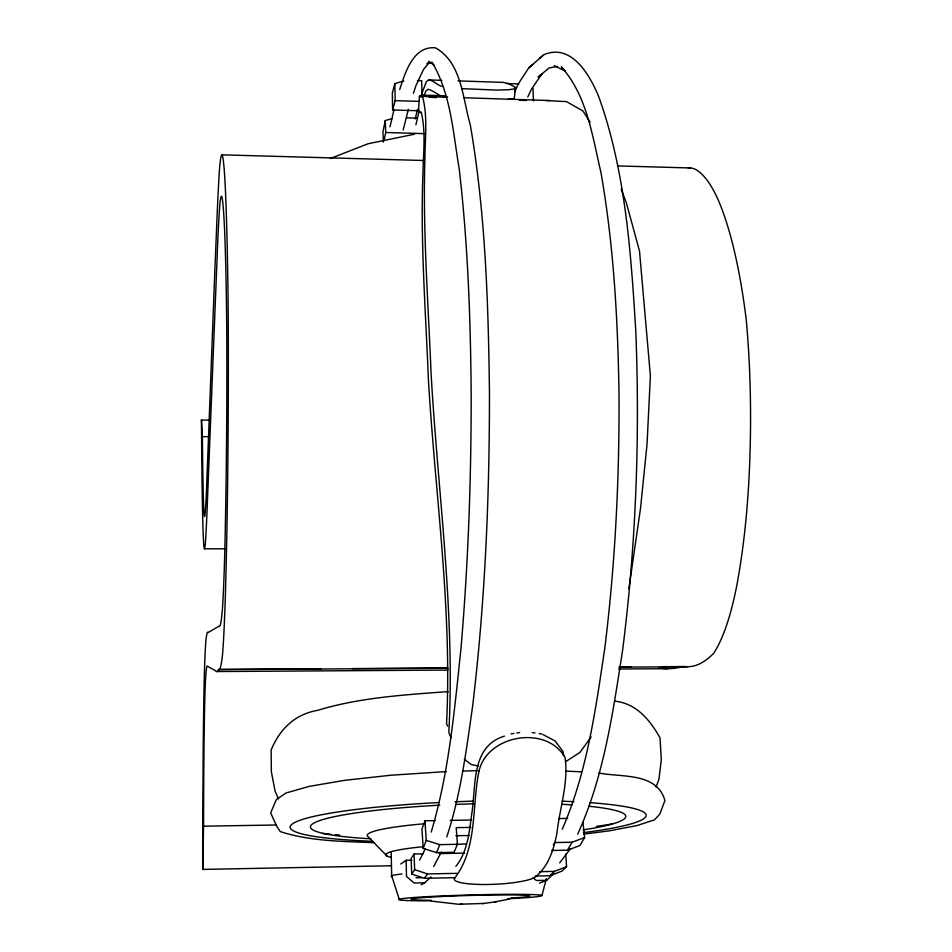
<?xml version="1.0" encoding="UTF-8"?>
<svg xmlns="http://www.w3.org/2000/svg" width="952" height="952" viewBox="0 0 952 952"><rect width="100%" height="100%" fill="white"/><g stroke="black" fill="none" stroke-linecap="round" stroke-linejoin="round"><path stroke-width="1.43" d="M391.105 865.761L202.728 869.414L203.561 826.193A288.777 7.806 -89.9 0 1 204.014 745.19A150.725 3.832 -89.9 0 1 204.668 705.361L204.847 697.292A93.106 2.321 -89.9 0 1 205.918 674.504A147.358 3.701 -89.9 0 1 207.167 666.055L215.521 670.684A975.086 27.62 -89.1 0 0 218.413 669.661L218.722 669.411A386.762 12.019 -89.5 0 0 222.399 655.928A198.766 6.295 -89.7 0 0 225.838 578.602A269.297 8.282 -89.6 0 0 228.004 445.667L228.016 444.156A303.617 9.187 -89.6 0 0 228.182 310.971A304.926 9.27 -89.6 0 0 226.195 210.178L226.171 209.38A268.797 8.247 -89.6 0 0 222.816 157.27A194.767 5.998 -89.6 0 0 219.269 172.241A402.149 13.197 -89.7 0 0 216.223 237.417L215.961 243.664A1294.125 49.968 89.6 0 0 213.605 303.188L206.513 489.518A134.875 3.201 -89.6 0 1 205.346 510.772A86.929 2.071 -89.6 0 1 204.252 515.472L204.037 512.783A138.421 3.32 -89.6 0 1 203.228 493.564A259.67 6.474 -89.5 0 1 202.395 436.611L201.455 420.058L210.344 420.153M447.654 726.186L446.547 723.603C452.283 608.268 435.064 493.802 428.364 378.944C425.663 310.471 420.308 241.963 422.938 173.395C423.271 153.296 425.984 132.697 421.403 112.895L418.475 111.86L419.427 96.307L447.63 97.223M457.971 80.884L503.418 82.407L508.987 83.752L515.567 87.548L514.247 98.508L507.832 99.46M628.867 588.776L640.517 508.344L647.039 444.179L650.394 375.885L639.506 251.007L626.452 203.204L621.239 189.281M392.093 118.631L385.251 120.547L382.966 131.709L383.37 142.086M384.001 140.789L385.715 132.495L385.251 120.547M415.239 118.988L417.464 109.349M415.917 124.783L419.237 110.503M389.987 126.866L393.938 110.111M403.208 129.948L408.36 109.361M541.974 895.427L546.365 878.625M403.779 80.968L394.866 83.645L392.319 93.153L392.629 109.968L419.142 110.789M392.629 109.968L395.175 100.626L394.866 83.645M421.093 95.593L426.294 81.765L428.65 79.909L441.847 80.349M399.709 89.524C405.219 72.661 413.132 45.744 435.397 47.814C461.922 62.594 462.577 98.591 470.228 124.462C485.496 212.986 488.352 303.057 489.459 392.7C489.554 497.479 485.08 602.378 472.585 706.467C466.29 750.295 460.744 794.718 446.774 836.903M431.22 832.048C448.999 772.584 454.461 710.263 460.947 648.776C468.217 563.977 471.276 478.856 471.169 393.759C470.55 318.611 467.908 243.379 459.173 168.694C453.057 132.887 451.034 94.415 432.172 62.439M413.418 93.308L416.048 85.323L423.473 69.555L429.495 62.189M435.385 820.612L424.973 820.779L421.962 828.99L423.188 848.434L436.587 852.623L454.044 852.302L457.424 844.317L456.222 827.645L470.907 827.395M656.047 787.066L658.974 779.117L661.319 759.636L659.998 737.848C650.014 720.093 636.436 703.338 614.718 701.16M423.188 848.434L426.234 840.402L424.973 820.779M436.587 852.623L439.776 844.626L457.424 844.317M423.688 96.164L425.996 91.023L428.174 89.286C434.862 90.845 439.277 97.425 446.785 96.818M515.567 87.548L514.996 88.834L508.57 89.726L497.194 90.107L461.553 88.631M514.639 91.916L518.316 83.871L528.705 67.973L543.818 54.704C572.009 42.661 590.514 76.315 599.094 97.604C625.559 172.145 630.855 252.03 635.757 330.356C640.042 437.277 636.067 544.58 622.537 650.751C612.874 712.798 603.949 776.463 577.721 834.071M562.227 829.263C587.182 772.072 595.631 709.335 604.806 648.086C615.159 564.346 619.419 479.939 619.026 395.58C617.943 320.979 613.826 246.199 600.974 172.598C592.382 136.279 587.146 95.771 561.347 66.902L565.25 71.091L554.195 65.664M527.753 97.021L531.513 89.131L542.128 73.602L538.094 77.112L548.971 68.032L557.325 66.414M419.665 860.108L425.425 848.506M433.743 866.415L441.276 852.183M553.421 844.829L554.683 842.556L572.057 842.246L584.599 837.593L583.005 822.349M551.696 850.481L567.452 850.196L572.057 842.246M584.599 837.593L579.863 845.578L567.452 850.196M422.95 853.873L414.037 854.039L411.109 858.621L411.716 874.114L424.461 878.291L455.449 877.673M411.716 874.114L414.655 869.7L414.037 854.039M424.461 878.291L427.543 873.924L457.043 873.341M591.121 736.955L579.839 752.52L565.536 761.731M559.681 862.869L570.581 848.518M455.841 866.379C467.729 851.754 469.253 831.953 471.716 813.972C476.262 786.304 470.621 746.439 504.393 736.158M535.155 876.054L549.923 875.757L554.385 871.389L566.571 866.701L565.738 854.039M539.558 883.135L546.71 880.291L553.814 873.496M566.571 866.701L561.977 871.104L549.923 875.757M421.212 884.777L424.699 882.802L430.958 876.923M429.078 61.951L426.948 63.82L432.101 62.285M528.705 67.973L532.751 64.462M539.558 58.405L543.818 54.704M400.732 864.035L406.147 860.275L411.8 860.168M330.296 158.532L368.055 143.752L414.394 134.232M494.576 901.961L509.451 899.045M511.057 733.873L513.913 733.421M516.781 732.969L519.649 732.516M431.327 901.104L458.364 904.245L483.616 903.472M482.64 903.603L496.563 901.675M583.838 834.13L609.506 830.81L637.102 825.539L654.488 819.851L659.843 814.115L664.901 800.561C657.011 772.12 621.418 777.522 598.879 773M688.248 167.98A188.77 48.243 -88.6 0 1 697.34 170.479A260.539 66.307 -89.2 0 1 726.209 221.578L726.495 222.351A295.62 74.589 -89.4 0 1 746.273 320.11A294.394 73.899 -89.2 0 1 750.152 448.761L750.081 450.213A261.003 66.581 -89.2 0 1 738.074 578.542A192.494 50.527 -89.5 0 1 713.583 653.358A374.529 96.438 -88.1 0 1 684.619 666.543L682.12 666.805A941.123 220.388 -84.8 0 1 658.915 667.923M446.321 771.584L390.903 775.226L345.017 780.283L309.293 786.364L286.088 792.957L276.377 799.513L270.677 812.889L276.663 826.122L280.257 831.596C310.519 841.413 342.887 841.294 374.386 842.71M462.541 771.084L477.285 770.62M448.202 691.783L443.81 691.914C401.494 695.079 358.535 697.887 317.73 710.311C294.608 714.369 280.043 728.958 271.142 749.89L271.356 771.763L275.068 791.076L278.531 798.847M539.641 871.687L554.385 871.389M415.964 877.803L421.807 877.684M424.699 882.802L414.132 883.028L406.492 876.459L406.147 860.275M546.71 880.291L536.309 880.505L533.06 877.72M439.288 853.575L464.552 853.099M450.248 820.362L471.062 820.029M558.788 818.589L567.701 818.434M203.561 826.193L276.199 824.991M455.818 835.725L469.086 835.499M218.722 669.411L321.098 668.78M352.264 668.59L447.214 668.006M619.336 666.947L631.2 666.876M662.366 666.686L684.619 666.543M219.067 669.613L448.023 668.197M619.002 667.15L687.392 666.721M216.592 671.541L448.035 670.077M618.645 669.006L667.614 668.697M545.889 100.531L566.547 101.614L582.957 110.979L590.073 122.272M204.454 548.78L225.267 548.816M460.042 904.305L462.422 904.317M202.395 436.611L208.321 436.659M519.411 100.317L526.42 100.436M221.983 154.843L423.64 160.495M617.884 165.934L690.533 167.969M385.715 132.495L424.164 133.637M395.175 100.626L418.737 101.376M406.528 117.81L416.869 118.131M417.5 80.575L421.677 80.718L421.986 95.081L445.393 95.843M506.404 83.538L518.792 83.954M463.957 97.747L550.042 100.531M565.702 771.072L581.601 771.858M429.221 97.223L436.373 97.616M418.475 111.86L421.284 112.086M422.2 96.604L419.427 96.307L422.64 96.961C427.948 117.144 424.937 138.385 424.901 158.984C422.7 230.348 428.198 301.617 431.054 372.875C437.813 492.719 455.294 612.207 448.832 732.516L451.022 737.871M532.239 732.6L534.988 732.981M539.118 733.576L541.866 733.968M478.213 766.027L471.038 764.432L464.326 759.208M428.65 79.909C434.243 80.42 437.408 86.025 443.061 86.454M426.234 840.402L439.776 844.626M414.655 869.7L427.543 873.924M543.068 734.599L555.099 740.977L563.06 751.533L563.572 755.674M428.662 61.309L434.088 65.129M386.857 855.931L368.591 837.129A101.114 10.829 -1.9 0 1 425.223 823.706M399.221 899.2L391.665 875.733L391.189 852.659M533.013 88.227L533.429 100.841M202.728 869.414A540.022 16.089 -90 0 1 203.169 753.091A201.491 5.165 -89.9 0 1 203.978 691.366A116.358 2.892 -89.9 0 1 205.013 655.333A152.07 3.808 -89.9 0 1 206.572 635.65A294.144 7.378 -90 0 1 208.06 632.568L219.365 625.976A226.1 7.092 -89.6 0 0 222.506 608.03A165.565 5.224 -89.7 0 0 224.66 556.028A249.115 7.58 -89.6 0 0 226.731 328.975A249.959 7.64 -89.6 0 0 222.149 197.826A162.732 5.022 -89.6 0 0 219.864 204.263A226.564 7.128 -89.6 0 0 217.163 256.302L207.536 498.086A258.325 5.998 -89.6 0 1 206.191 529.467A140.718 3.356 -89.6 0 1 204.644 548.447A109.064 2.606 -89.6 0 1 203.502 540.534A184.545 4.462 -89.6 0 1 202.431 505.881A472.787 12.495 -89.4 0 1 201.455 420.058M391.212 857.419A83.181 8.128 -1.9 0 1 423.247 846.709M456.329 844.353A83.181 8.128 -1.9 0 1 466.337 843.936M588.8 806.237A157.794 17.66 -1.9 0 1 582.969 829.894M370.84 838.783A157.794 17.66 -1.9 0 1 314.969 822.504A157.794 17.66 -1.9 0 1 439.764 805.19M456.139 804.416A157.794 17.66 -1.9 0 1 473.989 803.774M562.549 804.333A157.794 17.66 -1.9 0 1 572.045 804.88M612.1 823.944A186.77 21.444 -1.9 0 1 596.38 826.407M339.567 834.987A186.77 21.444 -1.9 0 1 335.259 834.654M331.094 834.297A186.77 21.444 -1.9 0 1 322.538 833.44M589.621 802.631A178.131 19.944 -1.9 0 1 583.457 832.619M372.637 841.294A178.131 19.944 -1.9 0 1 293.609 823.123A178.131 19.944 -1.9 0 1 438.586 802.572M454.985 801.798A178.131 19.944 -1.9 0 1 472.93 801.156M562.013 801.179A178.131 19.944 -1.9 0 1 573.901 801.691M392.022 876.709A78.647 3.737 -1.6 0 1 401.946 873.995M430.863 900.818A71.745 2.606 -1.6 0 1 417.107 897.284A71.745 2.606 -1.6 0 1 525.683 894.404A71.745 2.606 -1.6 0 1 507.618 898.783M431.363 900.271A59.203 2.142 -1.6 0 1 427.388 897.296A59.203 2.142 -1.6 0 1 512.521 894.939A59.203 2.142 -1.6 0 1 510.605 898.081M479.011 771.013C471.656 806.273 477.821 847.994 454.663 878.149A41.222 7.057 -2.8 0 0 488.971 884.467A41.222 7.057 -2.8 0 0 535.976 876.494C548.816 865.666 553.909 848.851 556.968 832.917C559.752 807.82 568.713 782.651 565.036 757.387C546.305 724.674 487.388 734.789 479.011 771.013"/></g></svg>
